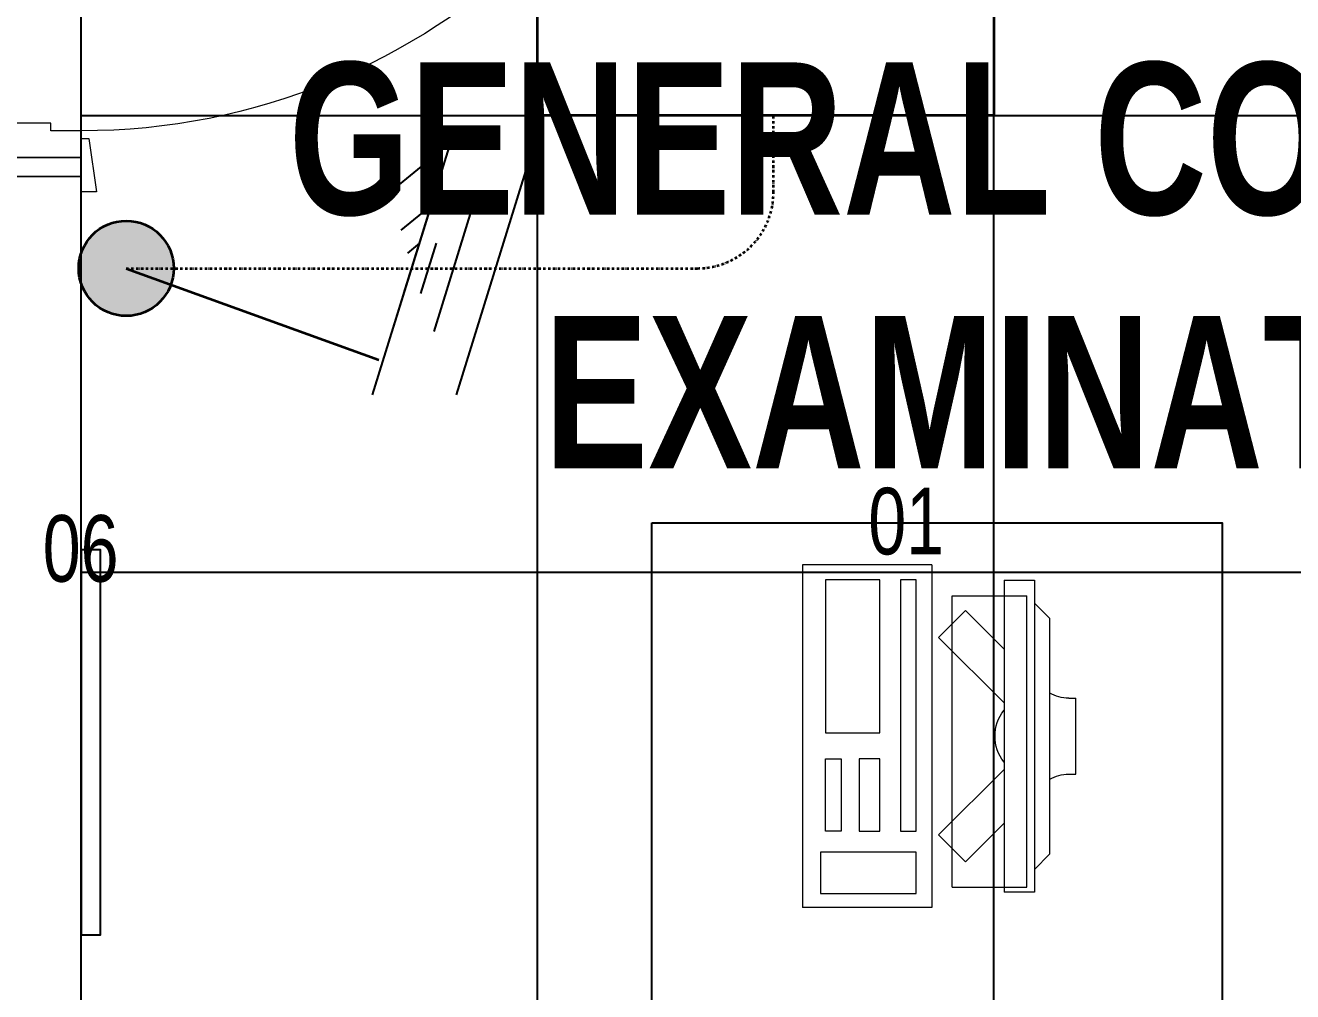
# Model space of a CAD drawing. Extents: x -12260 to 184725, y -29287 to 19916.
# Drawn here: x 15032 to 16699, y 1039 to 2309 of the extents above; entities that cross this region are included whole.
import ezdxf
from ezdxf.enums import TextEntityAlignment as Align

# ---------------------------------------------------------------- set-up
doc = ezdxf.new("R2010")
doc.units = 0
doc.header["$LTSCALE"] = 0.25
doc.linetypes.add('DASHDOT', pattern=[25.4, 12.7, -6.35, 0, -6.35])
for name, color, linetype, lineweight in [('01-First Floor-FUR$0$72_EGR_BASE_TEXT', 252, 'Continuous', 5), ('01-First Floor-FUR$0$72_EGR_EQP_TAG', 142, 'Continuous', 5), ('01-First Floor-FUR$0$LOADING', 253, 'Continuous', 5), ('01-First Floor-FUR$0$Walls', 251, 'Continuous', 5), ('01-First Floor-FUR$0$Wooden Joinery', 251, 'Continuous', 5), ('E-LITE-CIRC-NUMB', 6, 'Continuous', 25), ('E-LITE-CLNG', 150, 'Continuous', 35), ('E-LITE-CLNG-CNDT', 6, 'DASHDOT', 35), ('E-LITE-CTRL', 6, 'Continuous', 25), ('E-LITE-IDEN', 6, 'Continuous', 25), ('E-LITE-SWCH @ 100', 3, 'Continuous', 35), ('E-POWR-WIRE', 6, 'Continuous', 25), ('E-POWR-WIRE @ 100', 6, 'Continuous', 25), ('E-POWR-WIRE @ 20', 6, 'Continuous', 25), ('E-POWR-WIRE @ 50', 6, 'Continuous', 25)]:
    doc.layers.add(name, color=color, linetype=linetype, lineweight=lineweight)
doc.layers.add('01-First Floor-FUR$0$FALSE CEILING', color=251, linetype='Continuous')
doc.styles.add('01-First Floor-FUR$0$X3G_ENTITY_257CFD', font='swisscl.ttf', dxfattribs={"height": 200})
doc.styles.add('01-First Floor-FUR$0$X3G_ENTITY_9EC9', font='swisscl.ttf', dxfattribs={"height": 0.2})
doc.styles.add('DC_SIMPLEX', font='SIMPLEX.shx', dxfattribs={"width": 0.7})

# ---------------------------------------------------------------- blocks, each defined once
blk = doc.blocks.new('*U34')
blk.add_hatch(color=256).paths.add_polyline_path([(-0.625, 0.625, 1), (-0.625, -0.625, 1)])
blk.add_line((-0.625, 0), (-3.947, 1.2))
blk.add_circle((-0.625, 0), 0.625)
at = {"layer": 'E-LITE-CTRL', "style": 'DC_SIMPLEX', "width": 0.7, "flags": 8}
blk.add_attdef('CONTROL', (-26.627, -10.116), '', height=2, rotation=360, dxfattribs=at)
at = {"layer": 'E-LITE-IDEN', "style": 'DC_SIMPLEX', "width": 0.7, "flags": 8}
blk.add_attdef('TYPE', text='', height=2, rotation=360, dxfattribs=at).set_placement((-31.991, -10.116), align=Align.RIGHT)
blk = doc.blocks.new('*U24')
blk.add_lwpolyline([(-300, 300), (-300, -300), (300, -300), (300, 300)], close=True)
blk.add_circle((0, 0), 45)
at = {"layer": 'E-LITE-CIRC-NUMB', "style": 'DC_SIMPLEX', "width": 0.7, "flags": 8}
blk.add_attdef('CIRCUIT', text='', height=200, rotation=0, dxfattribs=at).set_placement((-473.9, 300), align=Align.RIGHT)
at = {"layer": 'E-LITE-CTRL', "style": 'DC_SIMPLEX', "width": 0.7, "flags": 8}
blk.add_attdef('CONTROL', (1118.9, -935), '', height=200, rotation=360, dxfattribs=at)
at = {"layer": 'E-LITE-IDEN', "style": 'DC_SIMPLEX', "width": 0.7, "flags": 8}
blk.add_attdef('TYPE', (460.4, 457.6), '', height=200, rotation=360, dxfattribs=at)
blk = doc.blocks.new('*U46')
for p, q in [((-0.515, -1.66), (0.515, 1.66)), ((0.515, 1.66), (-0.287, 1.001)), ((0.587, -1.663), (1.617, 1.658))]:
    blk.add_line(p, q)
blk = doc.blocks.new('*U875')
at = {"layer": 'E-POWR-WIRE @ 100', "xscale": 100, "yscale": 100, "zscale": 100}
blk.add_blockref('*U46', (15540.5, 1989.3), dxfattribs=at)
at = {"layer": 'E-POWR-WIRE @ 20', "xscale": 20, "yscale": 20, "zscale": 20}
blk.add_blockref('*U46', (15540.5, 1989.3), dxfattribs=at)
at = {"layer": 'E-POWR-WIRE @ 50', "xscale": 50, "yscale": 50, "zscale": 50}
blk.add_blockref('*U46', (15540.5, 1989.3), dxfattribs=at)
blk = doc.blocks.new('01-First Floor-FUR$0$A$C72370EFE')
at = {"layer": '01-First Floor-FUR$0$Wooden Joinery'}
for p, q in [((-0.01, -0.03), (-0.01, -0.07)), ((0, -0.03), (-0.01, -0.03)), ((0.04, -0.03), (0.05, -0.03)), ((0.05, -0.03), (0.05, -0.07)), ((-0.01, -0.04), (-0.02, -0.04)), ((0.05, -0.04), (0.06, -0.04)), ((-0.01, -0.06), (-0.02, -0.06)), ((0.05, -0.06), (0.06, -0.06)), ((-0.05, -0.07), (-0.05, -0.16)), ((-0.03, -0.07), (-0.03, -0.16)), ((0, -0.07), (-0.01, -0.07)), ((0.04, -0.07), (0.05, -0.07)), ((0.07, -0.07), (0.07, -0.16)), ((0.09, -0.07), (0.09, -0.16)), ((-0.01, -0.17), (-0.02, -0.17)), ((-0.01, -0.17), (-0.01, -0.19)), ((0.05, -0.17), (0.06, -0.17)), ((0.05, -0.17), (0.05, -0.19)), ((-0.01, -0.19), (-0.02, -0.19)), ((0.05, -0.19), (0.06, -0.19))]:
    blk.add_line(p, q, dxfattribs=at)
for centre, radius, start, end in [((-0.02, -0.07), 0.03, 90, 180), ((0.06, -0.07), 0.03, 0, 90), ((-0.02, -0.07), 0.01, 90, 180), ((0.06, -0.07), 0.01, 0, 90), ((-0.02, -0.16), 0.03, 180, 270), ((-0.02, -0.16), 0.01, 180, 270), ((0.06, -0.16), 0.01, 270, 0), ((0.06, -0.16), 0.03, 270, 0)]:
    blk.add_arc(centre, radius, start, end, dxfattribs=at)
blk = doc.blocks.new('01-First Floor-FUR$0$A$C5DAD61B4')
at = {"layer": '01-First Floor-FUR$0$Wooden Joinery'}
for points in [[(80, 959.1), (80, 969.1), (10, 979.1), (10, 959.1)], [(940, 959.1), (940, 969.1), (1010, 979.1), (1010, 959.1)], [(70, 859.1), (70, 849.1), (0, 839.1), (0, 859.1)], [(120, 859.1), (120, 0), (80, 0), (80, 859.1)], [(950, 859.1), (950, 849.1), (1020, 839.1), (1020, 859.1)]]:
    blk.add_lwpolyline(points, close=True, dxfattribs=at)
for points in [[(45, 859.1), (45, 959.1), (20, 959.1), (20, 859.1), (45, 859.1)], [(45, 859.1), (80, 859.1), (80, 899.1), (90, 899.1), (90, 959.1), (45, 959.1), (45, 859.1)], [(975, 859.1), (940, 859.1), (940, 899.1), (930, 899.1), (930, 959.1), (975, 959.1), (975, 859.1)], [(975, 859.1), (975, 959.1), (1000, 959.1), (1000, 859.1), (975, 859.1)]]:
    blk.add_lwpolyline(points, dxfattribs=at)
blk.add_arc((80, 859.1), 860, 272.666, 0, dxfattribs=at)
at = {"layer": '01-First Floor-FUR$0$Wooden Joinery', "xscale": 999.9999999998854, "yscale": 999.9999999998854, "zscale": 999.9999999998854, "rotation": 180}
blk.add_blockref('01-First Floor-FUR$0$A$C72370EFE', (120, 0), dxfattribs=at)
blk = doc.blocks.new('01-First Floor-FUR$0$ITCWLS1-P')
at = {"layer": '01-First Floor-FUR$0$LOADING'}
for p, q in [((-0.17, 0.45), (-0.17, 0)), ((-0.17, 0.45), (0, 0.45)), ((0, 0.45), (0, 0)), ((-0.2651, 0.43, 0), (-0.3051, 0.43, 0)), ((-0.3051, 0.43, 0), (-0.3051, 0.02, 0)), ((-0.2651, 0.43, 0), (-0.2651, 0.02, 0)), ((-0.1496, 0.4305), (-0.1291, 0.4305)), ((-0.1291, 0.4305), (-0.1291, 0.4089)), ((-0.3251, 0.38, 0), (-0.3051, 0.4, 0)), ((-0.197, 0.4094), (-0.295, 0.4094)), ((-0.295, 0.0264), (-0.295, 0.4094)), ((-0.197, 0.0264), (-0.197, 0.4094)), ((-0.3251, 0.38, 0), (-0.3251, 0.07, 0)), ((-0.3503, 0.275), (-0.3596, 0.275)), ((-0.3596, 0.175), (-0.3596, 0.275)), ((-0.3503, 0.175), (-0.3596, 0.175)), ((-0.3251, 0.07, 0), (-0.3051, 0.05, 0)), ((-0.3051, 0.02, 0), (-0.2651, 0.02, 0)), ((-0.197, 0.0264), (-0.295, 0.0264)), ((-0.17, 0), (0, 0))]:
    blk.add_line(p, q, dxfattribs=at)
at = {"layer": '01-First Floor-FUR$0$LOADING', "extrusion": (2.48281e-10, 3.18408e-10, -1)}
for p, q in [((-0.2651, 0.3395), (-0.2144, 0.3902)), ((-0.1791, 0.3548), (-0.2144, 0.3902)), ((-0.2651, 0.2688), (-0.1791, 0.3548))]:
    blk.add_line(p, q, dxfattribs=at)
at = {"layer": '01-First Floor-FUR$0$LOADING', "extrusion": (2.48281e-10, -3.18408e-10, -1)}
for p, q in [((-0.2651, 0.1812), (-0.1791, 0.0952)), ((-0.2651, 0.1105), (-0.2144, 0.0598)), ((-0.1791, 0.0952), (-0.2144, 0.0598))]:
    blk.add_line(p, q, dxfattribs=at)
at = {"layer": '01-First Floor-FUR$0$LOADING'}
for points in [[(-0.1291, 0.4089), (-0.1291, 0.1), (-0.1496, 0.1), (-0.1496, 0.4305)], [(-0.1496, 0.1), (-0.1496, 0.1), (-0.1496, 0.1), (-0.1496, 0.1), (-0.1496, 0.1), (-0.1496, 0.1), (-0.1496, 0.1), (-0.1496, 0.1), (-0.1496, 0.1)], [(-0.1496, 0.1), (-0.1496, 0.1), (-0.1496, 0.1), (-0.1496, 0.1), (-0.1496, 0.1), (-0.1496, 0.1), (-0.1496, 0.1), (-0.1496, 0.1), (-0.1496, 0.1), (-0.1496, 0.1), (-0.1496, 0.1), (-0.1496, 0.1), (-0.1496, 0.1), (-0.1496, 0.1), (-0.1496, 0.1), (-0.1496, 0.1), (-0.1496, 0.1), (-0.1496, 0.1)], [(-0.1496, 0.1), (-0.1496, 0.1), (-0.1496, 0.1), (-0.1496, 0.1), (-0.1496, 0.1), (-0.1496, 0.1), (-0.1496, 0.1), (-0.1496, 0.1), (-0.1496, 0.1), (-0.1496, 0.1)], [(-0.1496, 0.1), (-0.1496, 0.1), (-0.1496, 0.1), (-0.1496, 0.1), (-0.1496, 0.1), (-0.1496, 0.1), (-0.1496, 0.1)], [(-0.1496, 0.1), (-0.1496, 0.1), (-0.1496, 0.1), (-0.1496, 0.1), (-0.1496, 0.1), (-0.1496, 0.1), (-0.1496, 0.1), (-0.1496, 0.1), (-0.1496, 0.1), (-0.1496, 0.1)], [(-0.1496, 0.1), (-0.1496, 0.1), (-0.1496, 0.1), (-0.1496, 0.1), (-0.1496, 0.1), (-0.1496, 0.1), (-0.1496, 0.1), (-0.1496, 0.1), (-0.1496, 0.1), (-0.1496, 0.1), (-0.1496, 0.1), (-0.1496, 0.1), (-0.1496, 0.1), (-0.1496, 0.1), (-0.1496, 0.1)], [(-0.1496, 0.1), (-0.1496, 0.1), (-0.1496, 0.1), (-0.1496, 0.1), (-0.1496, 0.1), (-0.1496, 0.1), (-0.1496, 0.1), (-0.1496, 0.1), (-0.1496, 0.1), (-0.1496, 0.1)], [(-0.1496, 0.1), (-0.1496, 0.1), (-0.1496, 0.1), (-0.1496, 0.1), (-0.1496, 0.1), (-0.1496, 0.1), (-0.1496, 0.1), (-0.1496, 0.1), (-0.1496, 0.1), (-0.1496, 0.1)], [(-0.1496, 0.1), (-0.1496, 0.1), (-0.1496, 0.1), (-0.1496, 0.1), (-0.1496, 0.1), (-0.1496, 0.1), (-0.1496, 0.1), (-0.1496, 0.1), (-0.1496, 0.1), (-0.1496, 0.1), (-0.1496, 0.1), (-0.1496, 0.1), (-0.1496, 0.1), (-0.1496, 0.1), (-0.1496, 0.1), (-0.1496, 0.1), (-0.1496, 0.1), (-0.1496, 0.1), (-0.1496, 0.1), (-0.1496, 0.1), (-0.1496, 0.1), (-0.1496, 0.1), (-0.1496, 0.1), (-0.1496, 0.1), (-0.1496, 0.1), (-0.1496, 0.1), (-0.1496, 0.1), (-0.1496, 0.1), (-0.1496, 0.1), (-0.1496, 0.1), (-0.1496, 0.1), (-0.1496, 0.1), (-0.1496, 0.1), (-0.1496, 0.1), (-0.1496, 0.1), (-0.1496, 0.1), (-0.1496, 0.1), (-0.1496, 0.1), (-0.1496, 0.1), (-0.1496, 0.1), (-0.1496, 0.1), (-0.1496, 0.1), (-0.1496, 0.1), (-0.1496, 0.1), (-0.1496, 0.1), (-0.1496, 0.1), (-0.1496, 0.1), (-0.1496, 0.1), (-0.1496, 0.1), (-0.1496, 0.1), (-0.1496, 0.1), (-0.1496, 0.1), (-0.1496, 0.1), (-0.1496, 0.1)], [(-0.1496, 0.1), (-0.1496, 0.1), (-0.1496, 0.1), (-0.1496, 0.1), (-0.1496, 0.1), (-0.1496, 0.1), (-0.1496, 0.1), (-0.1496, 0.1), (-0.1496, 0.1), (-0.1496, 0.1), (-0.1496, 0.1), (-0.1496, 0.1), (-0.1496, 0.1), (-0.1496, 0.1), (-0.1496, 0.1), (-0.1496, 0.1), (-0.1496, 0.1), (-0.1496, 0.1), (-0.1496, 0.1), (-0.1496, 0.1), (-0.1496, 0.1), (-0.1496, 0.1), (-0.1496, 0.1), (-0.1496, 0.1), (-0.1496, 0.1), (-0.1496, 0.1), (-0.1496, 0.1), (-0.1496, 0.1), (-0.1496, 0.1), (-0.1496, 0.1), (-0.1496, 0.1), (-0.1496, 0.1), (-0.1496, 0.1), (-0.1496, 0.1), (-0.1496, 0.1), (-0.1496, 0.1), (-0.1496, 0.1), (-0.1496, 0.1), (-0.1496, 0.1), (-0.1496, 0.1), (-0.1496, 0.1), (-0.1496, 0.1), (-0.1496, 0.1), (-0.1496, 0.1), (-0.1496, 0.1), (-0.1496, 0.1), (-0.1496, 0.1), (-0.1496, 0.1), (-0.1496, 0.1), (-0.1496, 0.1), (-0.1496, 0.1), (-0.1496, 0.1), (-0.1496, 0.1), (-0.1496, 0.1), (-0.1496, 0.1), (-0.1496, 0.1), (-0.1496, 0.1), (-0.1496, 0.1), (-0.1496, 0.1), (-0.1496, 0.1), (-0.1496, 0.1), (-0.1496, 0.1), (-0.1496, 0.1), (-0.1496, 0.1), (-0.1496, 0.1), (-0.1496, 0.1), (-0.1496, 0.1), (-0.1496, 0.1), (-0.1496, 0.1), (-0.1496, 0.1), (-0.1496, 0.1), (-0.1496, 0.1), (-0.1496, 0.1), (-0.1496, 0.1), (-0.1496, 0.1), (-0.1496, 0.1), (-0.1496, 0.1), (-0.1496, 0.1), (-0.1496, 0.1), (-0.1496, 0.1), (-0.1496, 0.1), (-0.1496, 0.1), (-0.1496, 0.1), (-0.1496, 0.1), (-0.1496, 0.1), (-0.1496, 0.1), (-0.1496, 0.1), (-0.1496, 0.1), (-0.1496, 0.1)], [(-0.1496, 0.1), (-0.1496, 0.1), (-0.1496, 0.1), (-0.1496, 0.1), (-0.1496, 0.1), (-0.1496, 0.1), (-0.1496, 0.1), (-0.1496, 0.1), (-0.1496, 0.1), (-0.1496, 0.1), (-0.1496, 0.1), (-0.1496, 0.1)], [(-0.1496, 0.1), (-0.1496, 0.1), (-0.1496, 0.1), (-0.1496, 0.1), (-0.1496, 0.1), (-0.1496, 0.1), (-0.1496, 0.1)], [(-0.1496, 0.1), (-0.1496, 0.1), (-0.1496, 0.1), (-0.1496, 0.1), (-0.1496, 0.1), (-0.1496, 0.1), (-0.1496, 0.1), (-0.1496, 0.1), (-0.1496, 0.1), (-0.1496, 0.1), (-0.1496, 0.1), (-0.1496, 0.1), (-0.1496, 0.1), (-0.1496, 0.1), (-0.1496, 0.1), (-0.1496, 0.1), (-0.1496, 0.1)], [(-0.1496, 0.1), (-0.1496, 0.1), (-0.1496, 0.1), (-0.1496, 0.1), (-0.1496, 0.1), (-0.1496, 0.1), (-0.1496, 0.1), (-0.1496, 0.1), (-0.1496, 0.1), (-0.1496, 0.1), (-0.1496, 0.1), (-0.1496, 0.1), (-0.1496, 0.1), (-0.1496, 0.1), (-0.1496, 0.1), (-0.1496, 0.1), (-0.1496, 0.1), (-0.1496, 0.1), (-0.1496, 0.1), (-0.1496, 0.1), (-0.1496, 0.1), (-0.1496, 0.1), (-0.1496, 0.1), (-0.1496, 0.1), (-0.1496, 0.1), (-0.1496, 0.1), (-0.1496, 0.1), (-0.1496, 0.1), (-0.1496, 0.1), (-0.1496, 0.1), (-0.1496, 0.1), (-0.1496, 0.1), (-0.1496, 0.1), (-0.1496, 0.1), (-0.1496, 0.1), (-0.1496, 0.1), (-0.1496, 0.1), (-0.1496, 0.1), (-0.1496, 0.1), (-0.1496, 0.1), (-0.1496, 0.1), (-0.1496, 0.1), (-0.1496, 0.1), (-0.1496, 0.1), (-0.1496, 0.1), (-0.1496, 0.1), (-0.1496, 0.1), (-0.1496, 0.1), (-0.1496, 0.1), (-0.1496, 0.1), (-0.1496, 0.1), (-0.1496, 0.1), (-0.1496, 0.1), (-0.1496, 0.1), (-0.1496, 0.1), (-0.1496, 0.1), (-0.1496, 0.1), (-0.1496, 0.1), (-0.1496, 0.1), (-0.1496, 0.1), (-0.1496, 0.1), (-0.1496, 0.1), (-0.1496, 0.1), (-0.1496, 0.1), (-0.1496, 0.1), (-0.1496, 0.1), (-0.1496, 0.1), (-0.1496, 0.1), (-0.1496, 0.1), (-0.1496, 0.1), (-0.1496, 0.1), (-0.1496, 0.1), (-0.1496, 0.1), (-0.1496, 0.1), (-0.1496, 0.1), (-0.1496, 0.1), (-0.1496, 0.1), (-0.1496, 0.1), (-0.1496, 0.1), (-0.1496, 0.1), (-0.1496, 0.1), (-0.1496, 0.1), (-0.1496, 0.1), (-0.1496, 0.1), (-0.1496, 0.1), (-0.1496, 0.1), (-0.1496, 0.1), (-0.1496, 0.1), (-0.1496, 0.1), (-0.1496, 0.1), (-0.1496, 0.1), (-0.1496, 0.1), (-0.1496, 0.1), (-0.1496, 0.1), (-0.1496, 0.1), (-0.1496, 0.1), (-0.1496, 0.1), (-0.1496, 0.1), (-0.1496, 0.1), (-0.1496, 0.1), (-0.1496, 0.1), (-0.1496, 0.1), (-0.1496, 0.1), (-0.1496, 0.1), (-0.1496, 0.1), (-0.1496, 0.1), (-0.1496, 0.1), (-0.1496, 0.1), (-0.1496, 0.1), (-0.1496, 0.1), (-0.1496, 0.1)], [(-0.1496, 0.1), (-0.1496, 0.1), (-0.1496, 0.1), (-0.1496, 0.1), (-0.1496, 0.1), (-0.1496, 0.1), (-0.1496, 0.1), (-0.1496, 0.1)]]:
    blk.add_lwpolyline(points, dxfattribs=at)
for points in [[(-0.1019, 0.4305), (-0.0304, 0.4305), (-0.0304, 0.2294), (-0.1019, 0.2294)], [(-0.1019, 0.1954), (-0.0747, 0.1954), (-0.0747, 0.1), (-0.1019, 0.1)], [(-0.0304, 0.1954), (-0.0508, 0.1954), (-0.0508, 0.1), (-0.0304, 0.1)], [(-0.1496, 0.1), (-0.1496, 0.1), (-0.1496, 0.1), (-0.1496, 0.1), (-0.1496, 0.1), (-0.1496, 0.1), (-0.1496, 0.1), (-0.1496, 0.1), (-0.1496, 0.1), (-0.1496, 0.1), (-0.1496, 0.1), (-0.1496, 0.1), (-0.1496, 0.1), (-0.1496, 0.1), (-0.1496, 0.1), (-0.1496, 0.1), (-0.1496, 0.1), (-0.1496, 0.1), (-0.1496, 0.1), (-0.1496, 0.1), (-0.1496, 0.1), (-0.1496, 0.1), (-0.1496, 0.1), (-0.1496, 0.1), (-0.1496, 0.1), (-0.1496, 0.1), (-0.1496, 0.1), (-0.1496, 0.1), (-0.1496, 0.1), (-0.1496, 0.1), (-0.1496, 0.1), (-0.1496, 0.1), (-0.1496, 0.1), (-0.1496, 0.1), (-0.1496, 0.1), (-0.1496, 0.1), (-0.1496, 0.1), (-0.1496, 0.1), (-0.1496, 0.1), (-0.1496, 0.1), (-0.1496, 0.1), (-0.1496, 0.1), (-0.1496, 0.1), (-0.1496, 0.1), (-0.1496, 0.1), (-0.1496, 0.1), (-0.1496, 0.1), (-0.1496, 0.1), (-0.1496, 0.1), (-0.1496, 0.1), (-0.1496, 0.1), (-0.1496, 0.1), (-0.1496, 0.1), (-0.1496, 0.1), (-0.1496, 0.1), (-0.1496, 0.1), (-0.1496, 0.1), (-0.1496, 0.1), (-0.1496, 0.1), (-0.1496, 0.1), (-0.1496, 0.1), (-0.1496, 0.1), (-0.1496, 0.1), (-0.1496, 0.1), (-0.1496, 0.1), (-0.1496, 0.1), (-0.1496, 0.1), (-0.1496, 0.1), (-0.1496, 0.1), (-0.1496, 0.1), (-0.1496, 0.1), (-0.1496, 0.1), (-0.1496, 0.1), (-0.1496, 0.1), (-0.1496, 0.1), (-0.1496, 0.1), (-0.1496, 0.1), (-0.1496, 0.1), (-0.1496, 0.1), (-0.1496, 0.1), (-0.1496, 0.1), (-0.1496, 0.1), (-0.1496, 0.1), (-0.1496, 0.1), (-0.1496, 0.1), (-0.1496, 0.1), (-0.1496, 0.1), (-0.1496, 0.1), (-0.1496, 0.1), (-0.1496, 0.1), (-0.1496, 0.1), (-0.1496, 0.1), (-0.1496, 0.1), (-0.1496, 0.1), (-0.1496, 0.1), (-0.1496, 0.1), (-0.1496, 0.1), (-0.1496, 0.1), (-0.1496, 0.1), (-0.1496, 0.1), (-0.1496, 0.1), (-0.1496, 0.1), (-0.1496, 0.1), (-0.1496, 0.1), (-0.1496, 0.1), (-0.1496, 0.1), (-0.1496, 0.1), (-0.1496, 0.1), (-0.1496, 0.1), (-0.1496, 0.1), (-0.1496, 0.1), (-0.1496, 0.1), (-0.1496, 0.1), (-0.1496, 0.1), (-0.1496, 0.1), (-0.1496, 0.1), (-0.1496, 0.1), (-0.1496, 0.1), (-0.1496, 0.1), (-0.1496, 0.1), (-0.1496, 0.1), (-0.1496, 0.1), (-0.1496, 0.1), (-0.1496, 0.1), (-0.1496, 0.1), (-0.1496, 0.1), (-0.1496, 0.1), (-0.1496, 0.1), (-0.1496, 0.1), (-0.1496, 0.1), (-0.1496, 0.1), (-0.1496, 0.1), (-0.1496, 0.1), (-0.1496, 0.1), (-0.1496, 0.1), (-0.1496, 0.1), (-0.1496, 0.1), (-0.1496, 0.1), (-0.1496, 0.1), (-0.1496, 0.1), (-0.1496, 0.1), (-0.1496, 0.1), (-0.1496, 0.1), (-0.1496, 0.1), (-0.1496, 0.1), (-0.1496, 0.1), (-0.1496, 0.1), (-0.1496, 0.1), (-0.1496, 0.1), (-0.1496, 0.1), (-0.1496, 0.1), (-0.1496, 0.1), (-0.1496, 0.1), (-0.1496, 0.1), (-0.1496, 0.1), (-0.1496, 0.1), (-0.1496, 0.1), (-0.1496, 0.1), (-0.1496, 0.1), (-0.1496, 0.1), (-0.1496, 0.1), (-0.1496, 0.1), (-0.1496, 0.1), (-0.1496, 0.1), (-0.1496, 0.1), (-0.1496, 0.1), (-0.1496, 0.1), (-0.1496, 0.1), (-0.1496, 0.1), (-0.1496, 0.1), (-0.1496, 0.1), (-0.1496, 0.1), (-0.1496, 0.1), (-0.1496, 0.1), (-0.1496, 0.1), (-0.1496, 0.1), (-0.1496, 0.1), (-0.1496, 0.1), (-0.1496, 0.1), (-0.1496, 0.1), (-0.1496, 0.1), (-0.1496, 0.1), (-0.1496, 0.1), (-0.1496, 0.1), (-0.1496, 0.1), (-0.1496, 0.1), (-0.1496, 0.1), (-0.1496, 0.1), (-0.1496, 0.1), (-0.1496, 0.1), (-0.1496, 0.1), (-0.1496, 0.1), (-0.1496, 0.1), (-0.1496, 0.1), (-0.1496, 0.1), (-0.1496, 0.1), (-0.1496, 0.1), (-0.1496, 0.1), (-0.1496, 0.1), (-0.1496, 0.1), (-0.1496, 0.1), (-0.1496, 0.1), (-0.1496, 0.1), (-0.1496, 0.1), (-0.1496, 0.1), (-0.1496, 0.1), (-0.1496, 0.1), (-0.1496, 0.1), (-0.1496, 0.1), (-0.1496, 0.1), (-0.1496, 0.1), (-0.1496, 0.1), (-0.1496, 0.1), (-0.1496, 0.1), (-0.1496, 0.1), (-0.1496, 0.1), (-0.1496, 0.1), (-0.1496, 0.1), (-0.1496, 0.1), (-0.1496, 0.1), (-0.1496, 0.1), (-0.1496, 0.1), (-0.1496, 0.1), (-0.1496, 0.1), (-0.1496, 0.1), (-0.1496, 0.1), (-0.1496, 0.1), (-0.1496, 0.1), (-0.1496, 0.1), (-0.1496, 0.1), (-0.1496, 0.1), (-0.1496, 0.1), (-0.1496, 0.1), (-0.1496, 0.1), (-0.1496, 0.1), (-0.1496, 0.1), (-0.1496, 0.1), (-0.1496, 0.1), (-0.1496, 0.1), (-0.1496, 0.1), (-0.1496, 0.1), (-0.1496, 0.1), (-0.1496, 0.1), (-0.1496, 0.1), (-0.1496, 0.1), (-0.1496, 0.1), (-0.1496, 0.1), (-0.1496, 0.1), (-0.1496, 0.1), (-0.1496, 0.1), (-0.1496, 0.1), (-0.1496, 0.1), (-0.1496, 0.1), (-0.1496, 0.1), (-0.1496, 0.1), (-0.1496, 0.1), (-0.1496, 0.1), (-0.1496, 0.1), (-0.1496, 0.1), (-0.1496, 0.1), (-0.1496, 0.1), (-0.1496, 0.1), (-0.1496, 0.1), (-0.1496, 0.1), (-0.1496, 0.1), (-0.1496, 0.1), (-0.1496, 0.1), (-0.1496, 0.1), (-0.1496, 0.1), (-0.1496, 0.1), (-0.1496, 0.1), (-0.1496, 0.1), (-0.1496, 0.1), (-0.1496, 0.1), (-0.1496, 0.1), (-0.1496, 0.1), (-0.1496, 0.1)], [(-0.1496, 0.1), (-0.1496, 0.1), (-0.1496, 0.1), (-0.1496, 0.1), (-0.1496, 0.1), (-0.1496, 0.1), (-0.1496, 0.1), (-0.1496, 0.1), (-0.1496, 0.1), (-0.1496, 0.1), (-0.1496, 0.1), (-0.1496, 0.1), (-0.1496, 0.1), (-0.1496, 0.1), (-0.1496, 0.1), (-0.1496, 0.1), (-0.1496, 0.1), (-0.1496, 0.1), (-0.1496, 0.1), (-0.1496, 0.1), (-0.1496, 0.1), (-0.1496, 0.1), (-0.1496, 0.1), (-0.1496, 0.1), (-0.1496, 0.1), (-0.1496, 0.1), (-0.1496, 0.1), (-0.1496, 0.1), (-0.1496, 0.1), (-0.1496, 0.1), (-0.1496, 0.1), (-0.1496, 0.1), (-0.1496, 0.1), (-0.1496, 0.1), (-0.1496, 0.1), (-0.1496, 0.1), (-0.1496, 0.1), (-0.1496, 0.1), (-0.1496, 0.1), (-0.1496, 0.1), (-0.1496, 0.1), (-0.1496, 0.1), (-0.1496, 0.1), (-0.1496, 0.1), (-0.1496, 0.1), (-0.1496, 0.1), (-0.1496, 0.1), (-0.1496, 0.1), (-0.1496, 0.1), (-0.1496, 0.1), (-0.1496, 0.1), (-0.1496, 0.1), (-0.1496, 0.1), (-0.1496, 0.1), (-0.1496, 0.1), (-0.1496, 0.1), (-0.1496, 0.1), (-0.1496, 0.1), (-0.1496, 0.1), (-0.1496, 0.1), (-0.1496, 0.1), (-0.1496, 0.1), (-0.1496, 0.1), (-0.1496, 0.1), (-0.1496, 0.1), (-0.1496, 0.1), (-0.1496, 0.1), (-0.1496, 0.1), (-0.1496, 0.1), (-0.1496, 0.1), (-0.1496, 0.1), (-0.1496, 0.1), (-0.1496, 0.1), (-0.1496, 0.1), (-0.1496, 0.1), (-0.1496, 0.1), (-0.1496, 0.1), (-0.1496, 0.1), (-0.1496, 0.1), (-0.1496, 0.1), (-0.1496, 0.1), (-0.1496, 0.1), (-0.1496, 0.1), (-0.1496, 0.1), (-0.1496, 0.1), (-0.1496, 0.1), (-0.1496, 0.1), (-0.1496, 0.1), (-0.1496, 0.1), (-0.1496, 0.1), (-0.1496, 0.1), (-0.1496, 0.1), (-0.1496, 0.1), (-0.1496, 0.1), (-0.1496, 0.1), (-0.1496, 0.1), (-0.1496, 0.1), (-0.1496, 0.1), (-0.1496, 0.1), (-0.1496, 0.1), (-0.1496, 0.1), (-0.1496, 0.1), (-0.1496, 0.1), (-0.1496, 0.1), (-0.1496, 0.1), (-0.1496, 0.1), (-0.1496, 0.1), (-0.1496, 0.1), (-0.1496, 0.1), (-0.1496, 0.1), (-0.1496, 0.1), (-0.1496, 0.1), (-0.1496, 0.1), (-0.1496, 0.1), (-0.1496, 0.1), (-0.1496, 0.1), (-0.1496, 0.1), (-0.1496, 0.1), (-0.1496, 0.1), (-0.1496, 0.1), (-0.1496, 0.1), (-0.1496, 0.1), (-0.1496, 0.1), (-0.1496, 0.1), (-0.1496, 0.1), (-0.1496, 0.1), (-0.1496, 0.1), (-0.1496, 0.1), (-0.1496, 0.1), (-0.1496, 0.1), (-0.1496, 0.1), (-0.1496, 0.1), (-0.1496, 0.1), (-0.1496, 0.1), (-0.1496, 0.1), (-0.1496, 0.1), (-0.1496, 0.1), (-0.1496, 0.1), (-0.1496, 0.1), (-0.1496, 0.1), (-0.1496, 0.1), (-0.1496, 0.1), (-0.1496, 0.1), (-0.1496, 0.1), (-0.1496, 0.1), (-0.1496, 0.1), (-0.1496, 0.1), (-0.1496, 0.1), (-0.1496, 0.1), (-0.1496, 0.1), (-0.1496, 0.1), (-0.1496, 0.1), (-0.1496, 0.1), (-0.1496, 0.1), (-0.1496, 0.1), (-0.1496, 0.1), (-0.1496, 0.1), (-0.1496, 0.1), (-0.1496, 0.1), (-0.1496, 0.1), (-0.1496, 0.1), (-0.1496, 0.1), (-0.1496, 0.1), (-0.1496, 0.1), (-0.1496, 0.1), (-0.1496, 0.1), (-0.1496, 0.1), (-0.1496, 0.1), (-0.1496, 0.1), (-0.1496, 0.1), (-0.1496, 0.1), (-0.1496, 0.1), (-0.1496, 0.1), (-0.1496, 0.1), (-0.1496, 0.1), (-0.1496, 0.1), (-0.1496, 0.1), (-0.1496, 0.1), (-0.1496, 0.1), (-0.1496, 0.1), (-0.1496, 0.1), (-0.1496, 0.1), (-0.1496, 0.1), (-0.1496, 0.1), (-0.1496, 0.1), (-0.1496, 0.1), (-0.1496, 0.1), (-0.1496, 0.1), (-0.1496, 0.1), (-0.1496, 0.1), (-0.1496, 0.1), (-0.1496, 0.1), (-0.1496, 0.1), (-0.1496, 0.1), (-0.1496, 0.1), (-0.1496, 0.1), (-0.1496, 0.1), (-0.1496, 0.1), (-0.1496, 0.1), (-0.1496, 0.1), (-0.1496, 0.1), (-0.1496, 0.1), (-0.1496, 0.1), (-0.1496, 0.1), (-0.1496, 0.1), (-0.1496, 0.1), (-0.1496, 0.1), (-0.1496, 0.1), (-0.1496, 0.1), (-0.1496, 0.1), (-0.1496, 0.1), (-0.1496, 0.1), (-0.1496, 0.1), (-0.1496, 0.1)], [(-0.1496, 0.1), (-0.1496, 0.1), (-0.1496, 0.1), (-0.1496, 0.1), (-0.1496, 0.1), (-0.1496, 0.1), (-0.1496, 0.1), (-0.1496, 0.1), (-0.1496, 0.1), (-0.1496, 0.1), (-0.1496, 0.1), (-0.1496, 0.1), (-0.1496, 0.1), (-0.1496, 0.1), (-0.1496, 0.1), (-0.1496, 0.1), (-0.1496, 0.1), (-0.1496, 0.1), (-0.1496, 0.1), (-0.1496, 0.1), (-0.1496, 0.1), (-0.1496, 0.1), (-0.1496, 0.1), (-0.1496, 0.1), (-0.1496, 0.1), (-0.1496, 0.1), (-0.1496, 0.1), (-0.1496, 0.1), (-0.1496, 0.1), (-0.1496, 0.1), (-0.1496, 0.1), (-0.1496, 0.1), (-0.1496, 0.1), (-0.1496, 0.1), (-0.1496, 0.1), (-0.1496, 0.1), (-0.1496, 0.1), (-0.1496, 0.1), (-0.1496, 0.1), (-0.1496, 0.1), (-0.1496, 0.1), (-0.1496, 0.1), (-0.1496, 0.1), (-0.1496, 0.1), (-0.1496, 0.1), (-0.1496, 0.1), (-0.1496, 0.1), (-0.1496, 0.1), (-0.1496, 0.1), (-0.1496, 0.1), (-0.1496, 0.1), (-0.1496, 0.1), (-0.1496, 0.1), (-0.1496, 0.1), (-0.1496, 0.1), (-0.1496, 0.1), (-0.1496, 0.1), (-0.1496, 0.1), (-0.1496, 0.1), (-0.1496, 0.1), (-0.1496, 0.1), (-0.1496, 0.1), (-0.1496, 0.1), (-0.1496, 0.1), (-0.1496, 0.1), (-0.1496, 0.1), (-0.1496, 0.1), (-0.1496, 0.1), (-0.1496, 0.1), (-0.1496, 0.1), (-0.1496, 0.1), (-0.1496, 0.1), (-0.1496, 0.1), (-0.1496, 0.1), (-0.1496, 0.1), (-0.1496, 0.1), (-0.1496, 0.1), (-0.1496, 0.1), (-0.1496, 0.1), (-0.1496, 0.1), (-0.1496, 0.1), (-0.1496, 0.1), (-0.1496, 0.1), (-0.1496, 0.1), (-0.1496, 0.1), (-0.1496, 0.1), (-0.1496, 0.1), (-0.1496, 0.1), (-0.1496, 0.1), (-0.1496, 0.1), (-0.1496, 0.1), (-0.1496, 0.1), (-0.1496, 0.1), (-0.1496, 0.1), (-0.1496, 0.1), (-0.1496, 0.1), (-0.1496, 0.1), (-0.1496, 0.1), (-0.1496, 0.1), (-0.1496, 0.1), (-0.1496, 0.1), (-0.1496, 0.1), (-0.1496, 0.1), (-0.1496, 0.1), (-0.1496, 0.1), (-0.1496, 0.1), (-0.1496, 0.1), (-0.1496, 0.1), (-0.1496, 0.1), (-0.1496, 0.1), (-0.1496, 0.1), (-0.1496, 0.1), (-0.1496, 0.1), (-0.1496, 0.1), (-0.1496, 0.1), (-0.1496, 0.1), (-0.1496, 0.1), (-0.1496, 0.1), (-0.1496, 0.1), (-0.1496, 0.1), (-0.1496, 0.1), (-0.1496, 0.1), (-0.1496, 0.1), (-0.1496, 0.1), (-0.1496, 0.1), (-0.1496, 0.1), (-0.1496, 0.1), (-0.1496, 0.1), (-0.1496, 0.1), (-0.1496, 0.1), (-0.1496, 0.1), (-0.1496, 0.1), (-0.1496, 0.1), (-0.1496, 0.1), (-0.1496, 0.1), (-0.1496, 0.1), (-0.1496, 0.1), (-0.1496, 0.1), (-0.1496, 0.1), (-0.1496, 0.1), (-0.1496, 0.1), (-0.1496, 0.1), (-0.1496, 0.1), (-0.1496, 0.1), (-0.1496, 0.1), (-0.1496, 0.1), (-0.1496, 0.1), (-0.1496, 0.1), (-0.1496, 0.1), (-0.1496, 0.1), (-0.1496, 0.1), (-0.1496, 0.1), (-0.1496, 0.1), (-0.1496, 0.1), (-0.1496, 0.1), (-0.1496, 0.1), (-0.1496, 0.1), (-0.1496, 0.1), (-0.1496, 0.1), (-0.1496, 0.1), (-0.1496, 0.1), (-0.1496, 0.1), (-0.1496, 0.1), (-0.1496, 0.1), (-0.1496, 0.1), (-0.1496, 0.1), (-0.1496, 0.1), (-0.1496, 0.1), (-0.1496, 0.1), (-0.1496, 0.1), (-0.1496, 0.1), (-0.1496, 0.1), (-0.1496, 0.1), (-0.1496, 0.1), (-0.1496, 0.1), (-0.1496, 0.1), (-0.1496, 0.1), (-0.1496, 0.1), (-0.1496, 0.1), (-0.1496, 0.1), (-0.1496, 0.1), (-0.1496, 0.1), (-0.1496, 0.1), (-0.1496, 0.1), (-0.1496, 0.1), (-0.1496, 0.1), (-0.1496, 0.1), (-0.1496, 0.1), (-0.1496, 0.1), (-0.1496, 0.1), (-0.1496, 0.1), (-0.1496, 0.1), (-0.1496, 0.1), (-0.1496, 0.1), (-0.1496, 0.1), (-0.1496, 0.1), (-0.1496, 0.1), (-0.1496, 0.1), (-0.1496, 0.1), (-0.1496, 0.1), (-0.1496, 0.1), (-0.1496, 0.1), (-0.1496, 0.1), (-0.1496, 0.1), (-0.1496, 0.1), (-0.1496, 0.1), (-0.1496, 0.1), (-0.1496, 0.1), (-0.1496, 0.1), (-0.1496, 0.1), (-0.1496, 0.1), (-0.1496, 0.1), (-0.1496, 0.1), (-0.1496, 0.1), (-0.1496, 0.1), (-0.1496, 0.1), (-0.1496, 0.1), (-0.1496, 0.1), (-0.1496, 0.1)], [(-0.1496, 0.0727), (-0.0236, 0.0727), (-0.0236, 0.0182), (-0.1496, 0.0182)]]:
    blk.add_lwpolyline(points, close=True, dxfattribs=at)
for centre, radius, start, end in [((-0.3503, 0.325), 0.05, 270, 300.3093), ((-0.3089, 0.225), 0.0556, 321.9431, 38.0569), ((-0.3503, 0.125), 0.05, 59.6907, 90)]:
    blk.add_arc(centre, radius, start, end, dxfattribs=at)
blk = doc.blocks.new('01-First Floor-FUR')
at = {"layer": '01-First Floor-FUR$0$FALSE CEILING', "linetype": 'Continuous'}
for p, q in [((15706, -298.6), (15706, 3190)), ((16306, -810), (16306, 3190)), ((15106, 2190), (19115.6, 2190)), ((15106, 1590), (19115.6, 1590))]:
    blk.add_line(p, q, dxfattribs=at)
at = {"layer": '01-First Floor-FUR$0$FALSE CEILING'}
blk.add_lwpolyline([(16217.4, -810), (15106, 301.4), (15106, 3190), (19115.6, 3190), (19115.6, -810), (16217.4, -810)], dxfattribs=at)
at = {"layer": '01-First Floor-FUR$0$FALSE CEILING', "elevation": -0.1}
blk.add_lwpolyline([(15856, 1655), (16606, 1655), (16606, 155), (15856, 155)], close=True, dxfattribs=at)
blk.add_lwpolyline([(15106, 1113.5), (15131, 1113.5), (15131, 1619.5), (15106, 1619.5), (15106, 1113.5)], dxfattribs=at)
at = {"layer": '01-First Floor-FUR$0$LOADING', "elevation": -0.1}
blk.add_lwpolyline([(15856, 1655), (16606, 1655), (16606, 155), (15856, 155)], close=True, dxfattribs=at)
blk.add_lwpolyline([(15106, 1113.5), (15131, 1113.5), (15131, 1619.5), (15106, 1619.5), (15106, 1113.5)], dxfattribs=at)
at = {"layer": '01-First Floor-FUR$0$Walls'}
for p, q in [((15106, 2110), (15006, 2110)), ((15106, 301.4), (15106, 2110))]:
    blk.add_line(p, q, dxfattribs=at)
at = {"layer": '01-First Floor-FUR$0$LOADING', "extrusion": (-8.01373e-06, 1.9399e-16, 1), "xscale": -1000.000000000008, "yscale": 1000.000000000008, "zscale": 1000.000000000008}
blk.add_blockref('01-First Floor-FUR$0$ITCWLS1-P', (16054.1, 1149.5, -0.2), dxfattribs=at)
at = {"layer": '01-First Floor-FUR$0$Wooden Joinery', "xscale": -1, "rotation": 90}
blk.add_blockref('01-First Floor-FUR$0$A$C5DAD61B4', (15965.1, 3110), dxfattribs=at)
at = {"layer": '01-First Floor-FUR$0$72_EGR_BASE_TEXT', "insert": (16779.4, 2259.9, -0.1), "char_height": 200, "width": 3508.102, "attachment_point": 2, "style": '01-First Floor-FUR$0$X3G_ENTITY_9EC9'}
blk.add_mtext('{\\fSwis721 LtCn BT|b1|i0|c0|p34;GENERAL CONSULTATION / EXAMINATION ROOM}', dxfattribs=at)
at = {"layer": '01-First Floor-FUR$0$72_EGR_EQP_TAG', "char_height": 87.47, "attachment_point": 2, "style": '01-First Floor-FUR$0$X3G_ENTITY_257CFD'}
for s, insert in [('01', (16190.6, 1700.9, -0.1)), ('06', (15105.1, 1665, -0.1))]:
    blk.add_mtext(s, dxfattribs=dict(at, insert=insert))

msp = doc.modelspace()

# ---------------------------------------------------------------- linework, layer by layer
at = {"layer": 'E-LITE-CLNG-CNDT'}
msp.add_lwpolyline([(15165, 1989.3), (15916.1, 1989.3, 0.414214), (16016.1, 2089.3), (16016.1, 2190)], format="xyb", dxfattribs=at)

# ---------------------------------------------------------------- block references
at = {"layer": 'E-LITE-CLNG'}
ref = msp.add_blockref('*U24', (16006, 2490), dxfattribs=dict(at, xscale=-1))
ref.add_attrib('TYPE', 'LD1', (16399.5, 2794.5), dxfattribs={"layer": 'E-LITE-IDEN', "height": 200, "rotation": 0, "style": 'DC_SIMPLEX', "width": 0.7, "flags": 8})
at = {"layer": 'E-LITE-CLNG-CNDT'}
msp.add_blockref('01-First Floor-FUR', (0, 0), dxfattribs=at)
at = {"layer": 'E-LITE-SWCH @ 100', "xscale": 100, "yscale": 100, "zscale": 100, "rotation": 180}
msp.add_blockref('*U34', (15102.5, 1989.3), dxfattribs=at)
at = {"layer": 'E-POWR-WIRE'}
msp.add_blockref('*U875', (0, 0), dxfattribs=at)

doc.saveas('drawing.dxf')
